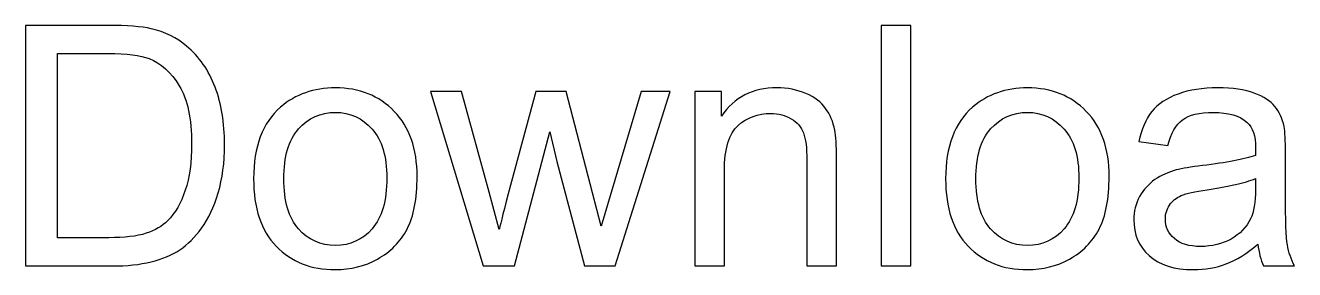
# Model space of a CAD drawing. Header units: millimetres. Extents: x 337 to 2510, y -469 to 429.
# Drawn here: x 580.7 to 888.5, y -469.5 to -410.1 of the extents above; entities that cross this region are included whole.
import ezdxf

# ---------------------------------------------------------------- set-up
doc = ezdxf.new("R2010")
doc.units = ezdxf.units.MM
doc.header["$MEASUREMENT"] = 0
doc.layers.add('Layer 1', color=7, linetype='Continuous')

msp = doc.modelspace()

# ---------------------------------------------------------------- linework, layer by layer
at = {"layer": 'Layer 1', "color": 250}
for points, knots in [([(580.6899, -468.5618), (580.6899, -468.5618), (580.6899, -410.1313), (580.6899, -410.1313), (580.6899, -410.1313), (580.6899, -410.1313), (600.8196, -410.1313), (600.8196, -410.1313), (600.8196, -410.1313), (605.3624, -410.1313), (608.8307, -410.4033), (611.2245, -410.9609), (611.2245, -410.9609), (614.5704, -411.7362), (617.4266, -413.1371), (619.7932, -415.1501), (619.7932, -415.1501), (622.8807, -417.7615), (625.1793, -421.0802), (626.7026, -425.1333), (626.7026, -425.1333), (628.2396, -429.1865), (629.0012, -433.8245), (629.0012, -439.0337), (629.0012, -439.0337), (629.0012, -443.4677), (628.4844, -447.3984), (627.4507, -450.8259), (627.4507, -450.8259), (626.417, -454.2534), (625.0841, -457.096), (623.4655, -459.3402), (623.4655, -459.3402), (621.8334, -461.5844), (620.0653, -463.3526), (618.1339, -464.6311), (618.1339, -464.6311), (616.2161, -465.9232), (613.8903, -466.9025), (611.1701, -467.5689), (611.1701, -467.5689), (608.4363, -468.2354), (605.308, -468.5618), (601.7717, -468.5618), (601.7717, -468.5618), (601.7717, -468.5618), (580.6899, -468.5618), (580.6899, -468.5618)], [0, 0, 0, 0, 0.07692308, 0.07692308, 0.07692308, 0.07692308, 0.15384615, 0.15384615, 0.15384615, 0.15384615, 0.23076923, 0.23076923, 0.23076923, 0.23076923, 0.30769231, 0.30769231, 0.30769231, 0.30769231, 0.38461538, 0.38461538, 0.38461538, 0.38461538, 0.46153846, 0.46153846, 0.46153846, 0.46153846, 0.53846154, 0.53846154, 0.53846154, 0.53846154, 0.61538462, 0.61538462, 0.61538462, 0.61538462, 0.69230769, 0.69230769, 0.69230769, 0.69230769, 0.76923077, 0.76923077, 0.76923077, 0.76923077, 0.84615385, 0.84615385, 0.84615385, 0.84615385, 1, 1, 1, 1]), ([(788.2706, -468.5618), (788.2706, -468.5618), (788.2706, -410.1313), (788.2706, -410.1313), (788.2706, -410.1313), (788.2706, -410.1313), (795.452, -410.1313), (795.452, -410.1313), (795.452, -410.1313), (795.452, -410.1313), (795.452, -468.5618), (795.452, -468.5618), (795.452, -468.5618), (795.452, -468.5618), (788.2706, -468.5618), (788.2706, -468.5618)], [0, 0, 0, 0, 0.2, 0.2, 0.2, 0.2, 0.4, 0.4, 0.4, 0.4, 0.6, 0.6, 0.6, 0.6, 1, 1, 1, 1]), ([(588.4426, -461.7068), (588.4426, -461.7068), (600.9012, -461.7068), (600.9012, -461.7068), (600.9012, -461.7068), (604.7504, -461.7068), (607.7698, -461.3532), (609.9596, -460.6323), (609.9596, -460.6323), (612.1494, -459.9115), (613.8903, -458.905), (615.196, -457.5993), (615.196, -457.5993), (617.0186, -455.7631), (618.4467, -453.2877), (619.4668, -450.1866), (619.4668, -450.1866), (620.4869, -447.0856), (621.0037, -443.3317), (621.0037, -438.9113), (621.0037, -438.9113), (621.0037, -432.7908), (619.9973, -428.0848), (617.9979, -424.7933), (617.9979, -424.7933), (615.9985, -421.5018), (613.5639, -419.2984), (610.6941, -418.1831), (610.6941, -418.1831), (608.6267, -417.3807), (605.2944, -416.9862), (600.6972, -416.9862), (600.6972, -416.9862), (600.6972, -416.9862), (588.4426, -416.9862), (588.4426, -416.9862), (588.4426, -416.9862), (588.4426, -416.9862), (588.4426, -461.7068), (588.4426, -461.7068)], [0, 0, 0, 0, 0.09090909, 0.09090909, 0.09090909, 0.09090909, 0.18181818, 0.18181818, 0.18181818, 0.18181818, 0.27272727, 0.27272727, 0.27272727, 0.27272727, 0.36363636, 0.36363636, 0.36363636, 0.36363636, 0.45454545, 0.45454545, 0.45454545, 0.45454545, 0.54545455, 0.54545455, 0.54545455, 0.54545455, 0.63636364, 0.63636364, 0.63636364, 0.63636364, 0.72727273, 0.72727273, 0.72727273, 0.72727273, 0.81818182, 0.81818182, 0.81818182, 0.81818182, 1, 1, 1, 1]), ([(636.033, -447.3848), (636.033, -439.5641), (638.2092, -433.7701), (642.5752, -430.0025), (642.5752, -430.0025), (646.2067, -426.8743), (650.6543, -425.3101), (655.8907, -425.3101), (655.8907, -425.3101), (661.6984, -425.3101), (666.4588, -427.2143), (670.1583, -431.0226), (670.1583, -431.0226), (673.8442, -434.8173), (675.694, -440.081), (675.694, -446.7864), (675.694, -446.7864), (675.694, -452.2268), (674.8779, -456.4976), (673.2458, -459.6122), (673.2458, -459.6122), (671.6136, -462.7269), (669.2334, -465.1479), (666.1052, -466.8753), (666.1052, -466.8753), (662.9905, -468.6026), (659.5766, -469.4595), (655.8907, -469.4595), (655.8907, -469.4595), (649.9606, -469.4595), (645.173, -467.5689), (641.5143, -463.7742), (641.5143, -463.7742), (637.8556, -459.9795), (636.033, -454.5118), (636.033, -447.3848)], [0, 0, 0, 0, 0.1, 0.1, 0.1, 0.1, 0.2, 0.2, 0.2, 0.2, 0.3, 0.3, 0.3, 0.3, 0.4, 0.4, 0.4, 0.4, 0.5, 0.5, 0.5, 0.5, 0.6, 0.6, 0.6, 0.6, 0.7, 0.7, 0.7, 0.7, 0.8, 0.8, 0.8, 0.8, 1, 1, 1, 1]), ([(691.7297, -468.5618), (691.7297, -468.5618), (678.931, -426.2078), (678.931, -426.2078), (678.931, -426.2078), (678.931, -426.2078), (686.4389, -426.2078), (686.4389, -426.2078), (686.4389, -426.2078), (686.4389, -426.2078), (693.1986, -450.6491), (693.1986, -450.6491), (693.1986, -450.6491), (693.1986, -450.6491), (695.5924, -459.7483), (695.5924, -459.7483), (695.5924, -459.7483), (695.6876, -459.2994), (696.4221, -456.3888), (697.7822, -451.0163), (697.7822, -451.0163), (697.7822, -451.0163), (704.4876, -426.2078), (704.4876, -426.2078), (704.4876, -426.2078), (704.4876, -426.2078), (711.8458, -426.2078), (711.8458, -426.2078), (711.8458, -426.2078), (711.8458, -426.2078), (718.2247, -450.7987), (718.2247, -450.7987), (718.2247, -450.7987), (718.2247, -450.7987), (720.3057, -458.8642), (720.3057, -458.8642), (720.3057, -458.8642), (720.3057, -458.8642), (722.7403, -450.6899), (722.7403, -450.6899), (722.7403, -450.6899), (722.7403, -450.6899), (730.0577, -426.2078), (730.0577, -426.2078), (730.0577, -426.2078), (730.0577, -426.2078), (737.0351, -426.2078), (737.0351, -426.2078), (737.0351, -426.2078), (737.0351, -426.2078), (723.7468, -468.5618), (723.7468, -468.5618), (723.7468, -468.5618), (723.7468, -468.5618), (716.3206, -468.5618), (716.3206, -468.5618), (716.3206, -468.5618), (716.3206, -468.5618), (709.6016, -443.2229), (709.6016, -443.2229), (709.6016, -443.2229), (709.6016, -443.2229), (707.9015, -435.9734), (707.9015, -435.9734), (707.9015, -435.9734), (707.9015, -435.9734), (699.3327, -468.5618), (699.3327, -468.5618), (699.3327, -468.5618), (699.3327, -468.5618), (691.7297, -468.5618), (691.7297, -468.5618)], [0, 0, 0, 0, 0.05263158, 0.05263158, 0.05263158, 0.05263158, 0.10526316, 0.10526316, 0.10526316, 0.10526316, 0.15789474, 0.15789474, 0.15789474, 0.15789474, 0.21052632, 0.21052632, 0.21052632, 0.21052632, 0.26315789, 0.26315789, 0.26315789, 0.26315789, 0.31578947, 0.31578947, 0.31578947, 0.31578947, 0.36842105, 0.36842105, 0.36842105, 0.36842105, 0.42105263, 0.42105263, 0.42105263, 0.42105263, 0.47368421, 0.47368421, 0.47368421, 0.47368421, 0.52631579, 0.52631579, 0.52631579, 0.52631579, 0.57894737, 0.57894737, 0.57894737, 0.57894737, 0.63157895, 0.63157895, 0.63157895, 0.63157895, 0.68421053, 0.68421053, 0.68421053, 0.68421053, 0.73684211, 0.73684211, 0.73684211, 0.73684211, 0.78947368, 0.78947368, 0.78947368, 0.78947368, 0.84210526, 0.84210526, 0.84210526, 0.84210526, 0.89473684, 0.89473684, 0.89473684, 0.89473684, 1, 1, 1, 1]), ([(743.0469, -468.5618), (743.0469, -468.5618), (743.0469, -426.2078), (743.0469, -426.2078), (743.0469, -426.2078), (743.0469, -426.2078), (749.4938, -426.2078), (749.4938, -426.2078), (749.4938, -426.2078), (749.4938, -426.2078), (749.4938, -432.2195), (749.4938, -432.2195), (749.4938, -432.2195), (752.5949, -427.6087), (757.0832, -425.3101), (762.9453, -425.3101), (762.9453, -425.3101), (765.5024, -425.3101), (767.8418, -425.7726), (769.9771, -426.6839), (769.9771, -426.6839), (772.1125, -427.5951), (773.7174, -428.8056), (774.7783, -430.2882), (774.7783, -430.2882), (775.8392, -431.7707), (776.5873, -433.5388), (777.0089, -435.579), (777.0089, -435.579), (777.2673, -436.9119), (777.4034, -439.2377), (777.4034, -442.5564), (777.4034, -442.5564), (777.4034, -442.5564), (777.4034, -468.5618), (777.4034, -468.5618), (777.4034, -468.5618), (777.4034, -468.5618), (770.222, -468.5618), (770.222, -468.5618), (770.222, -468.5618), (770.222, -468.5618), (770.222, -442.8284), (770.222, -442.8284), (770.222, -442.8284), (770.222, -439.9042), (769.9499, -437.7144), (769.3923, -436.2727), (769.3923, -436.2727), (768.8346, -434.8309), (767.8418, -433.6749), (766.4272, -432.8044), (766.4272, -432.8044), (765.0127, -431.9475), (763.3398, -431.5123), (761.4356, -431.5123), (761.4356, -431.5123), (758.389, -431.5123), (755.7639, -432.4779), (753.5469, -434.4229), (753.5469, -434.4229), (751.33, -436.3543), (750.2283, -440.0402), (750.2283, -445.4534), (750.2283, -445.4534), (750.2283, -445.4534), (750.2283, -468.5618), (750.2283, -468.5618), (750.2283, -468.5618), (750.2283, -468.5618), (743.0469, -468.5618), (743.0469, -468.5618)], [0, 0, 0, 0, 0.05263158, 0.05263158, 0.05263158, 0.05263158, 0.10526316, 0.10526316, 0.10526316, 0.10526316, 0.15789474, 0.15789474, 0.15789474, 0.15789474, 0.21052632, 0.21052632, 0.21052632, 0.21052632, 0.26315789, 0.26315789, 0.26315789, 0.26315789, 0.31578947, 0.31578947, 0.31578947, 0.31578947, 0.36842105, 0.36842105, 0.36842105, 0.36842105, 0.42105263, 0.42105263, 0.42105263, 0.42105263, 0.47368421, 0.47368421, 0.47368421, 0.47368421, 0.52631579, 0.52631579, 0.52631579, 0.52631579, 0.57894737, 0.57894737, 0.57894737, 0.57894737, 0.63157895, 0.63157895, 0.63157895, 0.63157895, 0.68421053, 0.68421053, 0.68421053, 0.68421053, 0.73684211, 0.73684211, 0.73684211, 0.73684211, 0.78947368, 0.78947368, 0.78947368, 0.78947368, 0.84210526, 0.84210526, 0.84210526, 0.84210526, 0.89473684, 0.89473684, 0.89473684, 0.89473684, 1, 1, 1, 1]), ([(803.8711, -447.3848), (803.8711, -439.5641), (806.0473, -433.7701), (810.4133, -430.0025), (810.4133, -430.0025), (814.0448, -426.8743), (818.4924, -425.3101), (823.7288, -425.3101), (823.7288, -425.3101), (829.5365, -425.3101), (834.2969, -427.2143), (837.9964, -431.0226), (837.9964, -431.0226), (841.6823, -434.8173), (843.5321, -440.081), (843.5321, -446.7864), (843.5321, -446.7864), (843.5321, -452.2268), (842.716, -456.4976), (841.0839, -459.6122), (841.0839, -459.6122), (839.4517, -462.7269), (837.0715, -465.1479), (833.9433, -466.8753), (833.9433, -466.8753), (830.8286, -468.6026), (827.4147, -469.4595), (823.7288, -469.4595), (823.7288, -469.4595), (817.7987, -469.4595), (813.0111, -467.5689), (809.3524, -463.7742), (809.3524, -463.7742), (805.6937, -459.9795), (803.8711, -454.5118), (803.8711, -447.3848)], [0, 0, 0, 0, 0.1, 0.1, 0.1, 0.1, 0.2, 0.2, 0.2, 0.2, 0.3, 0.3, 0.3, 0.3, 0.4, 0.4, 0.4, 0.4, 0.5, 0.5, 0.5, 0.5, 0.6, 0.6, 0.6, 0.6, 0.7, 0.7, 0.7, 0.7, 0.8, 0.8, 0.8, 0.8, 1, 1, 1, 1]), ([(879.6159, -463.2574), (876.9501, -465.5287), (874.3795, -467.1201), (871.9176, -468.0586), (871.9176, -468.0586), (869.4558, -468.997), (866.8172, -469.4595), (863.9882, -469.4595), (863.9882, -469.4595), (859.3366, -469.4595), (855.7595, -468.3306), (853.2569, -466.0592), (853.2569, -466.0592), (850.7543, -463.8014), (849.5029, -460.9044), (849.5029, -457.3817), (849.5029, -457.3817), (849.5029, -455.3143), (849.979, -453.4237), (850.9175, -451.71), (850.9175, -451.71), (851.8695, -449.9962), (853.1073, -448.6361), (854.6306, -447.6024), (854.6306, -447.6024), (856.1675, -446.5687), (857.8813, -445.7799), (859.799, -445.2494), (859.799, -445.2494), (861.2135, -444.8822), (863.3489, -444.5286), (866.1916, -444.1749), (866.1916, -444.1749), (871.9856, -443.4949), (876.27, -442.6652), (879.0038, -441.7131), (879.0038, -441.7131), (879.031, -440.7338), (879.0446, -440.1082), (879.0446, -439.8498), (879.0446, -439.8498), (879.0446, -436.9391), (878.3646, -434.8854), (877.0045, -433.6885), (877.0045, -433.6885), (875.1683, -432.0699), (872.4345, -431.2674), (868.8166, -431.2674), (868.8166, -431.2674), (865.4299, -431.2674), (862.9273, -431.8659), (861.3223, -433.0492), (861.3223, -433.0492), (859.7038, -434.2325), (858.5205, -436.3271), (857.7452, -439.3465), (857.7452, -439.3465), (857.7452, -439.3465), (850.7271, -438.3672), (850.7271, -438.3672), (850.7271, -438.3672), (851.3663, -435.3614), (852.4136, -432.9268), (853.8825, -431.077), (853.8825, -431.077), (855.3514, -429.2273), (857.4732, -427.8128), (860.2479, -426.8063), (860.2479, -426.8063), (863.0089, -425.8134), (866.2324, -425.3101), (869.8775, -425.3101), (869.8775, -425.3101), (873.4954, -425.3101), (876.4468, -425.7318), (878.7182, -426.5887), (878.7182, -426.5887), (880.976, -427.4455), (882.649, -428.5064), (883.7098, -429.7985), (883.7098, -429.7985), (884.7707, -431.0906), (885.5188, -432.7228), (885.954, -434.6949), (885.954, -434.6949), (886.1852, -435.919), (886.3077, -438.1224), (886.3077, -441.2915), (886.3077, -441.2915), (886.3077, -441.2915), (886.3077, -450.8123), (886.3077, -450.8123), (886.3077, -450.8123), (886.3077, -457.4633), (886.4573, -461.666), (886.7565, -463.4478), (886.7565, -463.4478), (887.0421, -465.2295), (887.6406, -466.9297), (888.511, -468.5618), (888.511, -468.5618), (888.511, -468.5618), (881.0032, -468.5618), (881.0032, -468.5618), (881.0032, -468.5618), (880.2824, -467.0521), (879.8199, -465.2839), (879.6159, -463.2574)], [0, 0, 0, 0, 0.03571429, 0.03571429, 0.03571429, 0.03571429, 0.07142857, 0.07142857, 0.07142857, 0.07142857, 0.10714286, 0.10714286, 0.10714286, 0.10714286, 0.14285714, 0.14285714, 0.14285714, 0.14285714, 0.17857143, 0.17857143, 0.17857143, 0.17857143, 0.21428571, 0.21428571, 0.21428571, 0.21428571, 0.25, 0.25, 0.25, 0.25, 0.28571429, 0.28571429, 0.28571429, 0.28571429, 0.32142857, 0.32142857, 0.32142857, 0.32142857, 0.35714286, 0.35714286, 0.35714286, 0.35714286, 0.39285714, 0.39285714, 0.39285714, 0.39285714, 0.42857143, 0.42857143, 0.42857143, 0.42857143, 0.46428571, 0.46428571, 0.46428571, 0.46428571, 0.5, 0.5, 0.5, 0.5, 0.53571429, 0.53571429, 0.53571429, 0.53571429, 0.57142857, 0.57142857, 0.57142857, 0.57142857, 0.60714286, 0.60714286, 0.60714286, 0.60714286, 0.64285714, 0.64285714, 0.64285714, 0.64285714, 0.67857143, 0.67857143, 0.67857143, 0.67857143, 0.71428571, 0.71428571, 0.71428571, 0.71428571, 0.75, 0.75, 0.75, 0.75, 0.78571429, 0.78571429, 0.78571429, 0.78571429, 0.82142857, 0.82142857, 0.82142857, 0.82142857, 0.85714286, 0.85714286, 0.85714286, 0.85714286, 0.89285714, 0.89285714, 0.89285714, 0.89285714, 0.92857143, 0.92857143, 0.92857143, 0.92857143, 1, 1, 1, 1]), ([(643.3776, -447.3984), (643.3776, -452.8117), (644.5609, -456.8648), (646.9275, -459.5442), (646.9275, -459.5442), (649.3077, -462.2373), (652.2864, -463.5838), (655.8907, -463.5838), (655.8907, -463.5838), (659.4542, -463.5838), (662.4193, -462.2373), (664.7995, -459.5306), (664.7995, -459.5306), (667.1661, -456.824), (668.3494, -452.7029), (668.3494, -447.1672), (668.3494, -447.1672), (668.3494, -441.9443), (667.1525, -437.9864), (664.7723, -435.307), (664.7723, -435.307), (662.3921, -432.614), (659.427, -431.2674), (655.8907, -431.2674), (655.8907, -431.2674), (652.2864, -431.2674), (649.3077, -432.6004), (646.9275, -435.2798), (646.9275, -435.2798), (644.5609, -437.9592), (643.3776, -441.9988), (643.3776, -447.3984)], [0, 0, 0, 0, 0.11111111, 0.11111111, 0.11111111, 0.11111111, 0.22222222, 0.22222222, 0.22222222, 0.22222222, 0.33333333, 0.33333333, 0.33333333, 0.33333333, 0.44444444, 0.44444444, 0.44444444, 0.44444444, 0.55555556, 0.55555556, 0.55555556, 0.55555556, 0.66666667, 0.66666667, 0.66666667, 0.66666667, 0.77777778, 0.77777778, 0.77777778, 0.77777778, 1, 1, 1, 1]), ([(811.2157, -447.3984), (811.2157, -452.8117), (812.399, -456.8648), (814.7656, -459.5442), (814.7656, -459.5442), (817.1458, -462.2373), (820.1245, -463.5838), (823.7288, -463.5838), (823.7288, -463.5838), (827.2923, -463.5838), (830.2574, -462.2373), (832.6376, -459.5306), (832.6376, -459.5306), (835.0042, -456.824), (836.1875, -452.7029), (836.1875, -447.1672), (836.1875, -447.1672), (836.1875, -441.9443), (834.9906, -437.9864), (832.6104, -435.307), (832.6104, -435.307), (830.2302, -432.614), (827.2651, -431.2674), (823.7288, -431.2674), (823.7288, -431.2674), (820.1245, -431.2674), (817.1458, -432.6004), (814.7656, -435.2798), (814.7656, -435.2798), (812.399, -437.9592), (811.2157, -441.9988), (811.2157, -447.3984)], [0, 0, 0, 0, 0.11111111, 0.11111111, 0.11111111, 0.11111111, 0.22222222, 0.22222222, 0.22222222, 0.22222222, 0.33333333, 0.33333333, 0.33333333, 0.33333333, 0.44444444, 0.44444444, 0.44444444, 0.44444444, 0.55555556, 0.55555556, 0.55555556, 0.55555556, 0.66666667, 0.66666667, 0.66666667, 0.66666667, 0.77777778, 0.77777778, 0.77777778, 0.77777778, 1, 1, 1, 1]), ([(879.0446, -447.344), (876.4332, -448.4049), (872.5161, -449.3026), (867.2933, -450.037), (867.2933, -450.037), (864.3282, -450.4587), (862.2336, -450.9347), (861.0095, -451.4652), (861.0095, -451.4652), (859.7854, -451.9956), (858.8469, -452.7709), (858.1805, -453.7774), (858.1805, -453.7774), (857.514, -454.7974), (857.174, -455.9263), (857.174, -457.1776), (857.174, -457.1776), (857.174, -459.0682), (857.8949, -460.6595), (859.3502, -461.9244), (859.3502, -461.9244), (860.8055, -463.1893), (862.9273, -463.8286), (865.7155, -463.8286), (865.7155, -463.8286), (868.4766, -463.8286), (870.9384, -463.2301), (873.1009, -462.0196), (873.1009, -462.0196), (875.2499, -460.8227), (876.8413, -459.177), (877.8477, -457.096), (877.8477, -457.096), (878.623, -455.4775), (879.0038, -453.0973), (879.0038, -449.9554), (879.0038, -449.9554), (879.0038, -449.9554), (879.0446, -447.344), (879.0446, -447.344)], [0, 0, 0, 0, 0.09090909, 0.09090909, 0.09090909, 0.09090909, 0.18181818, 0.18181818, 0.18181818, 0.18181818, 0.27272727, 0.27272727, 0.27272727, 0.27272727, 0.36363636, 0.36363636, 0.36363636, 0.36363636, 0.45454545, 0.45454545, 0.45454545, 0.45454545, 0.54545455, 0.54545455, 0.54545455, 0.54545455, 0.63636364, 0.63636364, 0.63636364, 0.63636364, 0.72727273, 0.72727273, 0.72727273, 0.72727273, 0.81818182, 0.81818182, 0.81818182, 0.81818182, 1, 1, 1, 1])]:
    msp.add_open_spline(points, degree=3, knots=knots, dxfattribs=at)

doc.saveas('drawing.dxf')
